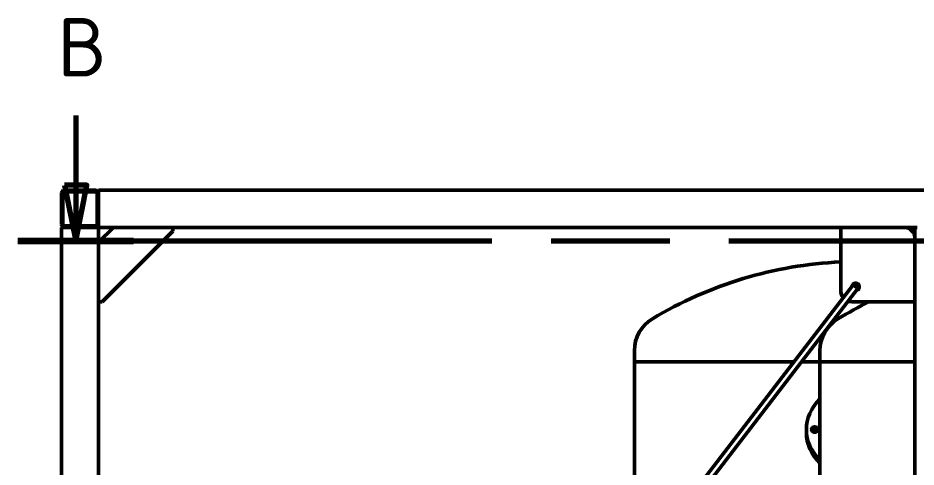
# Model space of a CAD drawing. Header units: millimetres. Extents: x 1510 to 10524, y 7125 to 13164.
# Drawn here: x 4915.7 to 5157.7, y 11482.9 to 11603.9 of the extents above; entities that cross this region are included whole.
import ezdxf

# ---------------------------------------------------------------- set-up
doc = ezdxf.new("R2010")
doc.units = ezdxf.units.MM
doc.header["$LTSCALE"] = 4
doc.linetypes.add('CHAIN', pattern=[0.3543, 0.2362, -0.0295, 0.0591, -0.0295])
doc.layers.add('Section Line (ISO)', color=7, linetype='CHAIN', lineweight=70)
doc.layers.add('Visible (ISO)', color=7, linetype='Continuous', lineweight=50)
doc.styles.add('Label Text (DIN)', font='isocpeur.ttf')

# ---------------------------------------------------------------- blocks, each defined once
blk = doc.blocks.new('2dTransSection0')
at = {"layer": 'Section Line (ISO)', "linetype": 'Continuous'}
for p, q in [((20.802, 327.169), (20.802, 320.906)), ((19.802, 320.906), (20.802, 315.906)), ((21.802, 320.906), (19.802, 320.906)), ((20.802, 320.906), (20.802, 315.906)), ((20.802, 315.906), (21.802, 320.906))]:
    blk.add_line(p, q, dxfattribs=at)
at = {"layer": 'Section Line (ISO)', "linetype": 'CHAIN', "ltscale": 45.063908}
blk.add_line((15.619, 315.906), (265.477, 315.906), dxfattribs=at)
at = {"layer": 'Section Line (ISO)', "linetype": 'Continuous', "lineweight": 140}
blk.add_line((15.619, 315.906), (25.985, 315.906), dxfattribs=at)
at = {"layer": 'Section Line (ISO)', "linetype": 'Continuous', "flags": 128}
blk.add_lwpolyline([(19.802, 320.906), (20.802, 315.906), (21.802, 320.906), (19.802, 320.906)], dxfattribs=at)
at = {"layer": 'Section Line (ISO)'}
blk.add_solid([(19.802, 320.906), (20.802, 315.906), (21.802, 320.906), (19.802, 320.906)], dxfattribs=at)
at = {"layer": 'Section Line (ISO)', "insert": (19.156, 330.669), "char_height": 5.25, "attachment_point": 7, "style": 'Label Text (DIN)'}
blk.add_mtext('B', dxfattribs=at)

msp = doc.modelspace()

# ---------------------------------------------------------------- linework, layer by layer
at = {"layer": 'Visible (ISO)'}
for p, q in [((4927.41, 11556.65), (4927.41, 11548.25)), ((4927.81, 11548.25), (4927.81, 11556.65)), ((4936.61, 11557.45), (4928.21, 11557.45)), ((4928.21, 11557.05), (4936.61, 11557.05)), ((4937.01, 11556.65), (4937.01, 11548.25)), ((5617.41, 11557.45), (4937.41, 11557.45)), ((4937.41, 11556.85), (4937.41, 11557.45)), ((4937.41, 11556.85), (4937.41, 11548.05)), ((4937.41, 11548.25), (4937.41, 11556.65)), ((4927.41, 11547.45), (4928.21, 11547.45)), ((4927.41, 11272.45), (4927.41, 11547.45)), ((4936.61, 11547.85), (4928.21, 11547.85)), ((4936.61, 11547.45), (4928.21, 11547.45)), ((4928.21, 11547.45), (4936.61, 11547.45)), ((4936.61, 11547.45), (4937.41, 11547.45)), ((4937.41, 11547.45), (4937.41, 11548.05)), ((4937.41, 11272.45), (4937.41, 11547.45)), ((5157.41, 11547.45), (4937.41, 11547.45)), ((4937.41, 11543.45), (4941.41, 11547.45)), ((4957.41, 11547.45), (4957.41, 11546.45)), ((5137.41, 11530.45), (5137.41, 11547.45)), ((5157.41, 11547.45), (5158.01, 11547.45)), ((5157.41, 11272.45), (5157.41, 11547.45)), ((4957.41, 11546.45), (4938.41, 11527.45)), ((5140.77, 11531.94), (4969.88, 11310.14)), ((5142.04, 11530.97), (4971.15, 11309.16)), ((5142.04, 11530.97), (5140.77, 11531.94)), ((4938.41, 11527.45), (4937.41, 11527.45)), ((5157.41, 11527.45), (5140.41, 11527.45)), ((5081.81, 11511.27), (5081.81, 11514.27)), ((5131.81, 11511.27), (5131.81, 11514.27)), ((5124.84, 11511.27), (5081.81, 11511.27)), ((5081.81, 11455.41), (5081.81, 11511.27)), ((5124.84, 11511.27), (5081.81, 11511.27)), ((5131.81, 11511.27), (5126.86, 11511.27)), ((5131.81, 11511.27), (5126.86, 11511.27)), ((5157.41, 11511.27), (5131.81, 11511.27)), ((5131.81, 11334.27), (5131.81, 11511.27)), ((5157.41, 11511.27), (5131.81, 11511.27)), ((5128.16, 11493), (5128.16, 11492.6)), ((5128.16, 11492.6), (5128.16, 11492.2))]:
    msp.add_line(p, q, dxfattribs=at)
for centre, radius, start, end in [((4928.21, 11556.65), 0.8, 90, 180), ((4928.21, 11556.65), 0.4, 90, 180), ((4936.61, 11556.65), 0.8, 0, 90), ((4936.61, 11556.65), 0.4, 0, 90), ((4928.21, 11548.25), 0.8, 180, 270), ((4928.21, 11548.25), 0.4, 180, 270), ((4936.61, 11548.25), 0.4, 270, 0), ((4936.61, 11548.25), 0.8, 270, 0), ((5154.41, 11544.45), 3, 0, 90), ((5142.41, 11429.83), 108.44, 92.6427, 120.9314), ((5141.41, 11531.45), 1, 285.5169, 179.2566), ((5140.41, 11530.45), 3, 180, 220.4952), ((5140.41, 11530.45), 3, 251.4901, 270), ((5192.41, 11429.83), 108.44, 115.8041, 120.9314), ((5091.81, 11514.27), 10, 120.9314, 180), ((5141.81, 11514.27), 10, 120.9314, 180)]:
    msp.add_arc(centre, radius, start, end, dxfattribs=at)
for centre, major_axis, start_param, end_param in [((5142.41, 11493), (-14.25, 0), 5.551216, 7.015155), ((5142.41, 11492.6), (-14.25, 0), 0, 0.731969), ((5142.41, 11492.6), (-14.25, 0), 0, 0.731969), ((5142.41, 11492.2), (-14.25, 0), 0, 0.731969), ((5130.41, 11492.6), (-0.85, 0), 3.416746, 6.008032), ((5130.41, 11492.6), (0.85, 0), 0.275153, 2.86644), ((5130.41, 11492.2), (-0.85, 0), 3.716061, 5.708717)]:
    msp.add_ellipse(centre, major_axis=major_axis, ratio=0.866025, start_param=start_param, end_param=end_param, dxfattribs=at)
msp.add_ellipse((5130.41, 11493), major_axis=(0.85, 0), ratio=0.866025, dxfattribs=at)

# ---------------------------------------------------------------- block references
at = {"layer": 'Section Line (ISO)', "xscale": 3, "yscale": 3, "zscale": 3}
msp.add_blockref('2dTransSection0', (4868.83, 10596.11), dxfattribs=at)

doc.saveas('drawing.dxf')
